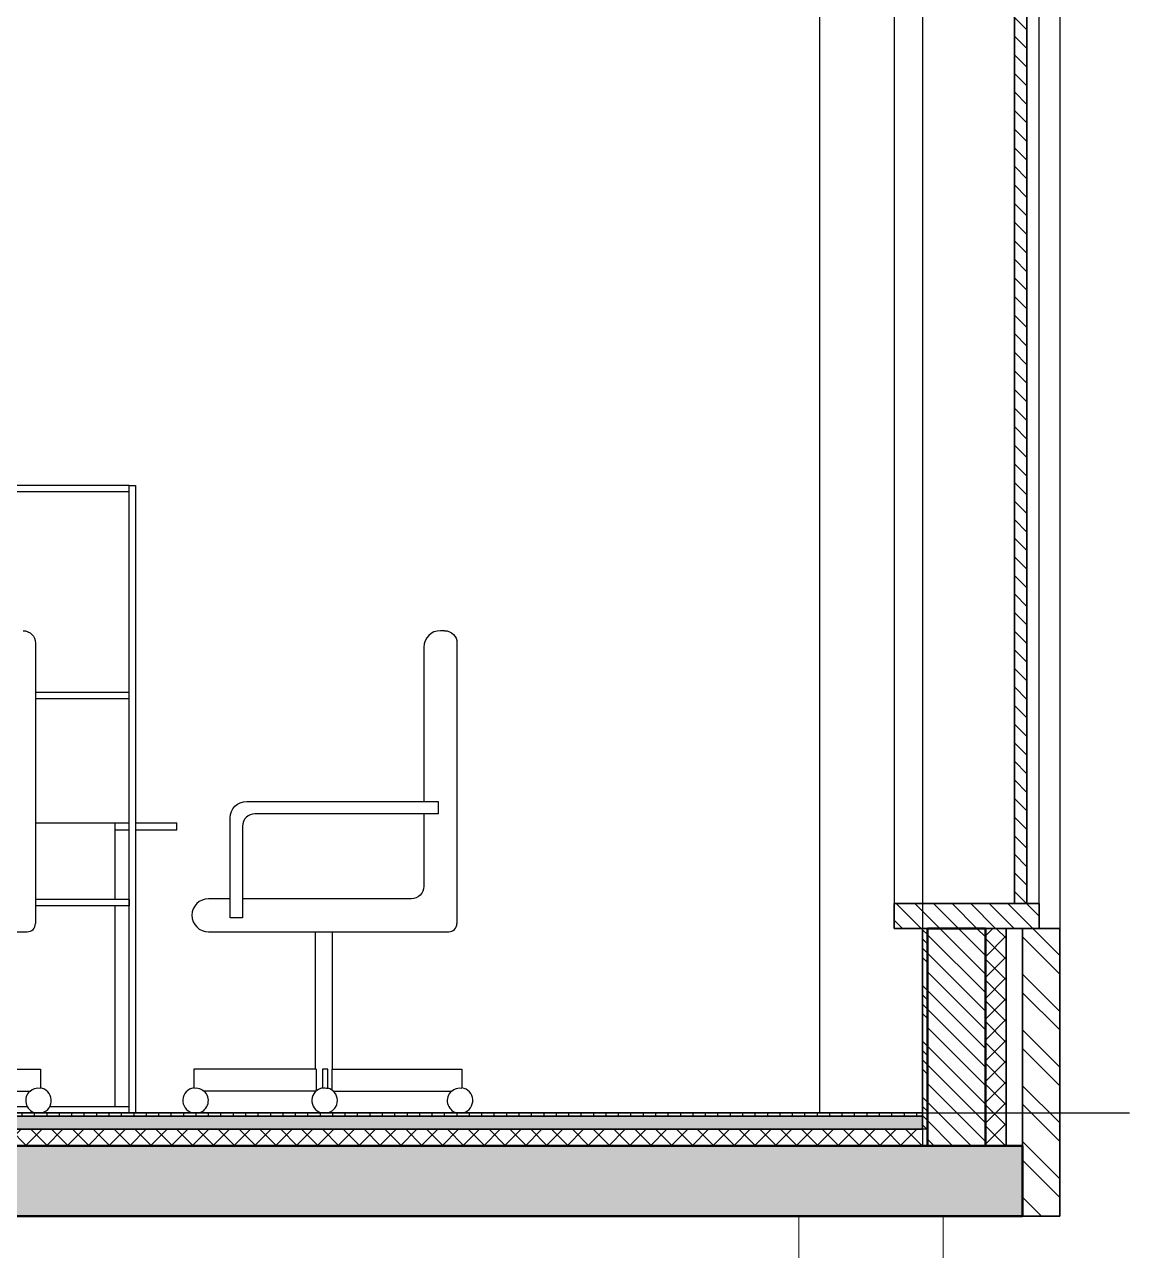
# Model space of a CAD drawing. Header units: millimetres. Extents: x 0 to 18896, y 0 to 22137.
# Drawn here: x 16228 to 18896, y 3477 to 6438 of the extents above; entities that cross this region are included whole.
import ezdxf

# ---------------------------------------------------------------- set-up
doc = ezdxf.new("R2010")
doc.units = ezdxf.units.MM
for name, color, linetype in [('Background_0', 7, 'Continuous'), ('Background_Front bricks', 7, 'Continuous'), ('Background_GLASS', 161, 'Continuous'), ('Background_WINDOW_FRAME', 253, 'Continuous'), ('Boundary_Air', 7, 'Continuous'), ('Boundary_Floor_ Ceramic Tiles', 7, 'Continuous'), ('Boundary_Front bricks', 7, 'Continuous'), ('Boundary_GLASS', 161, 'Continuous'), ('Boundary_Gypsum Board', 54, 'Continuous'), ('Boundary_Insulation_ Extruded Polystyrene', 42, 'Continuous'), ('Boundary_Insulation_ Polyurethane Foam', 42, 'Continuous'), ('Boundary_Screed', 7, 'Continuous'), ('Boundary_WINDOW_FRAME', 253, 'Continuous'), ('Fill_Concrete_ Reinforced', 85, 'Continuous'), ('Fill_Floor_ Ceramic Tiles', 251, 'Continuous'), ('Fill_Front bricks', 7, 'Continuous'), ('Fill_GLASS', 161, 'Continuous'), ('Fill_Gypsum Board', 251, 'Continuous'), ('Fill_Insulation_ Extruded Polystyrene', 42, 'Continuous'), ('Fill_Insulation_ Polyurethane Foam', 42, 'Continuous'), ('Fill_Screed', 251, 'Continuous'), ('Fill_Supporting Wall_ Brick', 11, 'Continuous'), ('Fill_WINDOW_FRAME', 253, 'Continuous')]:
    doc.layers.add(name, color=color, linetype=linetype)
for name, color, linetype, lineweight in [('Background_Air', 7, 'Continuous', 9), ('Background_Concrete_ Reinforced', 7, 'Continuous', 9), ('Background_Floor_ Ceramic Tiles', 7, 'Continuous', 9), ('Background_Gypsum Board', 7, 'Continuous', 9), ('Background_Insulation_ Extruded Polystyrene', 7, 'Continuous', 9), ('Background_Insulation_ Polyurethane Foam', 7, 'Continuous', 9), ('Background_Screed', 7, 'Continuous', 9), ('Background_Supporting Wall_ Brick', 7, 'Continuous', 9), ('Boundary_Concrete_ Reinforced', 99, 'Continuous', 50), ('Boundary_Supporting Wall_ Brick', 14, 'Continuous', 50)]:
    doc.layers.add(name, color=color, linetype=linetype, lineweight=lineweight)
doc.layers.add('BIM_ROOM_LINES', color=7, linetype='Continuous', plot=False)
pattern_1 = [(45, (-21562.4, -14674.708), (-22.45064, 22.45064), [])]
pattern_2 = [(45, (-21562.4, -14674.71), (-25.14472, 25.14472), []), (135, (-21562.4, -14674.71), (-25.14472, -25.14472), [])]

# ---------------------------------------------------------------- blocks, each defined once
blk = doc.blocks.new('Section Plane (1)__section__MainBuilding.dwg__param__0%7Cnone', base_point=(21562.4, -14674.7))
at = {"layer": 'Fill_Concrete_ Reinforced', "extrusion": (-3.85957e-17, 9.42323e-15, -1)}
h = blk.add_hatch(dxfattribs=at)
h.set_pattern_fill('CONCRETE1', color=256, scale=10, angle=15, style=0)
h.set_pattern_definition([(15, (-21562.4, -14674.7), (143.684, 248.8682), [25.4, -177.8]), (105, (-21562.4, -14674.7), (-248.8682, 143.684), [25.4, -177.8]), (150, (-21537.87, -14668.13), (-196.2761, -52.592), [35.921, -251.4472]), (15, (-21567.45, -14557.73), (143.684, 248.8682), [25.4, -177.8]), (60, (-21551.9, -14566.71), (-52.592, 196.2761), [17.9605, -269.4077]), (150, (-21551.9, -14566.71), (-196.2761, -52.592), [17.9605, -269.4077]), (15, (-21507, -14488.94), (143.684, 248.8682), [35.921, -167.279]), (60, (-21507, -14488.94), (-52.592, 196.2761), [25.4, -261.9682]), (150, (-21472.3, -14479.64), (-196.2761, -52.592), [25.4, -261.9682]), (105, (-21440.6, -14589.48), (-248.8682, 143.684), [25.4, -177.8]), (60, (-21440.61, -14589.48), (-52.592, 196.2761), [17.9605, -269.4077]), (150, (-21431.63, -14573.93), (-196.2761, -52.592), [17.9605, -269.4077]), (15, (-21551.01, -14619.07), (143.684, 248.8682), [12.7, -170.18]), (15, (-21416.95, -14530.55), (143.684, 248.8682), [12.7, -170.18]), (105, (-21484.86, -14522.45), (-248.8682, 143.684), [12.7, -170.18]), (150, (-21430.75, -14626.28), (-196.2761, -52.592), [17.9605, -269.4077]), (150, (-21552.77, -14514.35), (-196.2761, -52.592), [17.9605, -269.4077]), (60, (-21487.65, -14585.65), (-52.592, 196.2761), [17.9605, -269.4077]), (105, (-21501.5, -14632.1), (-248.8682, 143.684), [3.175, -200.025]), (105, (-21514.5, -14546.83), (-248.8682, 143.684), [3.175, -200.025]), (105, (-21431.53, -14488.44), (-248.8682, 143.684), [3.175, -200.025]), (105, (-21400.52, -14591.89), (-248.8682, 143.684), [3.175, -200.025])])
h.paths.add_polyline_path([(-21472.4, -14924.7), (-3052.4, -14924.7), (-3052.4, -14754.7), (-3334.4, -14754.7), (-21230.4, -14754.7), (-21472.4, -14754.7)])
at = {"layer": 'Fill_Floor_ Ceramic Tiles', "extrusion": (-7.58524e-18, -1.69682e-13, -1)}
h = blk.add_hatch(dxfattribs=at)
h.set_pattern_fill('_USER', color=256, scale=30, angle=90, style=0, pattern_type=0)
h.set_pattern_definition([(90, (-21562.4, -14674.708), (-30, -1e-13), [])])
h.paths.add_polyline_path([(-3334.4, -14682.7), (-3334.4, -14674.7), (-21230.4, -14674.7), (-21230.4, -14682.7)])
at = {"layer": 'Fill_Front bricks', "extrusion": (1.2263e-29, -1.79248e-30, -1)}
h = blk.add_hatch(dxfattribs=at)
h.set_pattern_fill('ANSI32', color=256, scale=10, style=0)
h.set_pattern_definition([(45, (-21562.4, -14674.71), (-67.352, 67.352), []), (45, (-21517.5, -14674.71), (-67.352, 67.352), [])])
h.paths.add_polyline_path([(-21562.4, -14229.7), (-21562.4, -14924.7), (-21472.4, -14924.7), (-21472.4, -14754.7), (-21472.4, -14229.7)])
at = {"layer": 'Fill_GLASS', "extrusion": (0, 0, -1)}
h = blk.add_hatch(dxfattribs=at)
h.set_pattern_fill('ANSI31', color=256, scale=10, style=0)
h.set_pattern_definition(pattern_1)
h.paths.add_polyline_path([(-21452.4, -11929.7), (-21482.4, -11929.7), (-21482.4, -14169.7), (-21452.4, -14169.7)])
at = {"layer": 'Fill_Gypsum Board', "extrusion": (1.70078e-46, 7.2168e-31, -1)}
h = blk.add_hatch(dxfattribs=at)
h.set_pattern_fill('ANSI34', color=256, scale=5, style=0)
h.set_pattern_definition([(45, (-21562.4, -14674.71), (-67.352, 67.352), []), (45, (-21539.95, -14674.71), (-67.352, 67.352), []), (45, (-21517.5, -14674.71), (-67.352, 67.352), []), (45, (-21495.05, -14674.71), (-67.352, 67.352), [])])
h.paths.add_polyline_path([(-21230.4, -14714.7), (-21230.4, -14229.7), (-21242.4, -14229.7), (-21242.4, -14714.7)])
at = {"layer": 'Fill_Insulation_ Extruded Polystyrene', "extrusion": (1.54196e-32, 1.67451e-46, -1)}
h = blk.add_hatch(dxfattribs=at)
h.set_pattern_fill('INSULATION', color=256, scale=10, style=0)
h.set_pattern_definition(pattern_2)
h.paths.add_polyline_path([(-3334.4, -14754.7), (-3334.4, -14714.7), (-21230.4, -14714.7), (-21230.4, -14754.7)])
at = {"layer": 'Fill_Insulation_ Polyurethane Foam', "extrusion": (1.70251e-46, -2.23963e-31, -1)}
h = blk.add_hatch(dxfattribs=at)
h.set_pattern_fill('INSULATION', color=256, scale=10, style=0)
h.set_pattern_definition(pattern_2)
h.paths.add_polyline_path([(-21432.4, -14229.7), (-21432.4, -14754.7), (-21382.4, -14754.7), (-21382.4, -14229.7)])
at = {"layer": 'Fill_Screed', "extrusion": (2.15875e-32, 1.28205e-45, -1)}
h = blk.add_hatch(dxfattribs=at)
h.set_pattern_fill('SCREED', color=256, scale=10, angle=15, style=0)
h.set_pattern_definition([(15, (-21562.4, -14674.71), (457.8203, 254.15265), [-63.5, 0, -190.5, 0]), (15, (-21564.04, -14668.57), (457.8203, 254.15265), [-25.4, 0, -88.9, 0, -45.72, 0, -190.5, 0]), (15, (-21565.69, -14662.44), (457.8203, 254.15265), [-12.7, 0, -63.5, 0, -63.5, 0, -139.7, 0, -45.72, 0]), (15, (-21567.33, -14656.31), (457.8203, 254.15265), [-45.72, 0, -203.2, 0]), (15, (-21568.97, -14650.17), (457.8203, 254.15265), [-152.4, 0, -152.4, 0]), (15, (-21570.62, -14644.04), (457.8203, 254.15265), [-215.9, 0]), (15, (-21572.26, -14637.91), (457.8203, 254.15265), [-63.5, 0, -279.4, 0]), (15, (-21573.9, -14631.77), (457.8203, 254.15265), [-88.9, 0, -50.8, 0]), (15, (-21575.55, -14625.64), (457.8203, 254.15265), [-127, 0]), (15, (-21578.84, -14613.37), (457.8203, 254.15265), [-17.78, 0, -190.5, 0, -114.3, 0]), (15, (-21580.48, -14607.24), (457.8203, 254.15265), [-25.4, 0, -2.54, 0, -63.5, 0]), (15, (-21582.12, -14601.1), (457.8203, 254.15265), [-12.7, 0, -165.1, 0, -190.5, 0]), (15, (-21583.77, -14594.97), (457.8203, 254.15265), [-127, 0]), (15, (-21585.41, -14588.84), (457.8203, 254.15265), [-63.5, 0, -266.7, 0]), (15, (-21588.7, -14576.57), (457.8203, 254.15265), [-304.8, 0]), (15, (-21590.34, -14570.44), (457.8203, 254.15265), [-63.5, 0, -5.08, 0, -88.9, 0]), (15, (-21591.98, -14564.3), (457.8203, 254.15265), [-17.78, 0, -127, 0, -50.8, 0, -88.9, 0, -101.6, 0]), (15, (-21593.63, -14558.17), (457.8203, 254.15265), [-38.1, 0, -50.8, 0, -127, 0, -5.08, 0, -63.5, 0]), (15, (-21595.27, -14552.04), (457.8203, 254.15265), [-127, 0])])
h.paths.add_polyline_path([(-21230.4, -14682.7), (-21230.4, -14714.7), (-3334.4, -14714.7), (-3334.4, -14682.7)])
at = {"layer": 'Fill_Supporting Wall_ Brick', "extrusion": (-5.18666e-29, 4.59453e-30, -1)}
h = blk.add_hatch(dxfattribs=at)
h.set_pattern_fill('ANSI31', color=256, scale=10, style=0)
h.set_pattern_definition(pattern_1)
h.paths.add_polyline_path([(-21382.4, -14229.7), (-21382.4, -14754.7), (-21242.4, -14754.7), (-21242.4, -14714.7), (-21242.4, -14229.7)])
at = {"layer": 'Fill_WINDOW_FRAME', "extrusion": (0, 0, -1)}
h = blk.add_hatch(dxfattribs=at)
h.set_pattern_fill('ANSI31', color=256, scale=10, style=0)
h.set_pattern_definition(pattern_1)
h.paths.add_polyline_path([(-21512.4, -14229.7), (-21162.4, -14229.7), (-21162.4, -14169.7), (-21512.4, -14169.7)])
blk.add_line((2834.4, -14674.7), (21730.4, -14674.7))
blk.add_line((2834.4, -14674.7), (21730.4, -14674.7))
blk.add_line((2834.4, -14674.7), (21730.4, -14674.7))
at = {"layer": 'Background_0'}
for p, q in [((20982.4, -14674.7), (20982.4, -11674.7)), ((19315.4, -13159.7), (18144.7, -13159.7)), ((19315.4, -14674.7), (19315.4, -13159.7)), ((19315.4, -13159.7), (19330.4, -13159.7)), ((19315.4, -13174.7), (19315.4, -13159.7)), ((19330.4, -13159.7), (19330.4, -14674.7)), ((18144.7, -13174.7), (19315.4, -13174.7)), ((20076.6, -13510.6), (20066.6, -13510.6)), ((19088.9, -13540.6), (19088.9, -14217.8)), ((20026.6, -13550.6), (20026.6, -13922.8)), ((20106.6, -13540.6), (20106.6, -14217.8)), ((19315.4, -13659.7), (19088.9, -13659.7)), ((19088.9, -13674.7), (19315.4, -13674.7)), ((19315.4, -13674.7), (19315.4, -13659.7)), ((19598.8, -13922.8), (20060.8, -13922.8)), ((20060.8, -13922.8), (20060.8, -13952.8)), ((19558.8, -14203.6), (19558.8, -13962.8)), ((20060.8, -13952.8), (19618.8, -13952.8)), ((20026.6, -13952.8), (20026.6, -14127.8)), ((19088.9, -13974.7), (19280.1, -13974.7)), ((19280.1, -13974.7), (19315.4, -13974.7)), ((19280.1, -13974.7), (19280.1, -14159.7)), ((19280.1, -13991.7), (19315.4, -13991.7)), ((19330.4, -13974.7), (19430.1, -13974.7)), ((19330.4, -13991.7), (19430.1, -13991.7)), ((19430.1, -13991.7), (19430.1, -13974.7)), ((19588.8, -13982.8), (19588.8, -14203.6)), ((19315.4, -14159.7), (19088.9, -14159.7)), ((19315.4, -14174.7), (19088.9, -14174.7)), ((19280.1, -14174.7), (19280.1, -14659.7)), ((19315.4, -14159.7), (19315.4, -14174.7)), ((19558.8, -14157.8), (19506.6, -14157.8)), ((19996.6, -14157.8), (19588.8, -14157.8)), ((19588.8, -14203.6), (19558.8, -14203.6)), ((18488.9, -14237.8), (19068.9, -14237.8)), ((19506.6, -14237.8), (20086.6, -14237.8)), ((19765.1, -14569.3), (19765.1, -14237.8)), ((19806.2, -14569.3), (19806.2, -14237.8)), ((18787, -14569.3), (19100.8, -14569.3)), ((19100.8, -14569.3), (19100.8, -14615.2)), ((19766.6, -14569.3), (19470.9, -14569.3)), ((19470.9, -14569.3), (19470.9, -14615.2)), ((19766.6, -14569.3), (19766.6, -14622.2)), ((19794.7, -14569.3), (19782, -14569.3)), ((19782, -14569.3), (19782, -14615.2)), ((19794.7, -14615.7), (19794.7, -14569.3)), ((19804.7, -14569.3), (19804.7, -14619.9)), ((19804.7, -14569.3), (20118.4, -14569.3)), ((20118.4, -14569.3), (20118.4, -14615.2)), ((18790.5, -14622.8), (19075.7, -14622.8)), ((19100.8, -14615.2), (19100.8, -14614.7)), ((19766, -14622.8), (19496, -14622.8)), ((19794.7, -14615.7), (19794.7, -14615.4)), ((19808.2, -14622.8), (20093.4, -14622.8)), ((20118.4, -14615.2), (20118.4, -14614.7)), ((18796.6, -14659.7), (19069, -14659.7)), ((19123.4, -14659.7), (19315.4, -14659.7)), ((19315.4, -14674.7), (19315.4, -14659.7))]:
    blk.add_line(p, q, dxfattribs=at)
at = {"layer": 'Background_0', "extrusion": (8.59078e-15, -5.69819e-17, -1)}
blk.add_arc((-19058.9, -13540.6), 30, 90, 180, dxfattribs=at)
at = {"layer": 'Background_0'}
for centre, radius, start, end in [((20066.6, -13550.6), 40, 90, 180), ((19618.8, -13982.8), 30, 90, 180), ((19506.6, -14197.8), 40, 90, 270), ((19068.9, -14217.8), 20, 270, 0), ((20086.6, -14217.8), 20, 270, 0), ((19096.2, -14645.2), 30.8, 133.2974, 253.3943), ((19096.2, -14645.2), 30.8, 286.6059, 81.5193), ((19475.5, -14645.2), 30.8, 98.481, 253.3947), ((19475.5, -14645.2), 30.8, 286.6054, 46.7022), ((19787.1, -14645.2), 30.8, 99.4816, 253.3945), ((19787.1, -14645.2), 30.8, 286.6061, 75.7298), ((20113.9, -14645.2), 30.8, 133.2977, 253.3948), ((20113.9, -14645.2), 30.8, 286.6055, 81.5188)]:
    blk.add_arc(centre, radius, start, end, dxfattribs=at)
at = {"layer": 'Background_0', "extrusion": (1.01451e-14, 4.57098e-16, -1)}
blk.add_arc((-20076.6, -13540.6), 30, 90, 180, dxfattribs=at)
at = {"layer": 'Background_0', "extrusion": (1.01145e-14, 4.87714e-16, -1)}
for centre, radius, start, end in [((-19598.8, -13962.8), 40, 0, 90), ((-19787.1, -14645.2), 30.5, 80.4121, 104.4312)]:
    blk.add_arc(centre, radius, start, end, dxfattribs=at)
at = {"layer": 'Background_0', "extrusion": (1.01145e-14, 4.26482e-16, -1)}
blk.add_arc((-19996.6, -14127.8), 30, 180, 270, dxfattribs=at)
at = {"layer": 'Background_0', "extrusion": (8.62139e-15, -2.63657e-17, -1)}
blk.add_arc((-19096.2, -14645.2), 30.4, 47.5511, 98.5993, dxfattribs=at)
at = {"layer": 'Background_0', "extrusion": (1.01757e-14, 4.87714e-16, -1)}
for centre, start, end in [((-19475.5, -14645.2), 81.4007, 132.4489), ((-20113.9, -14645.2), 47.5511, 98.5993)]:
    blk.add_arc(centre, 30.4, start, end, dxfattribs=at)
at = {"layer": 'Background_Air'}
for p, q in [((21472.4, -14229.7), (21432.4, -14229.7)), ((21432.4, -14229.7), (21432.4, -14754.7)), ((21472.4, -14754.7), (21472.4, -14229.7)), ((21432.4, -14754.7), (21472.4, -14754.7))]:
    blk.add_line(p, q, dxfattribs=at)
at = {"layer": 'Background_Concrete_ Reinforced'}
for p, q in [((21230.4, -14754.7), (3334.4, -14754.7)), ((21472.4, -14754.7), (21230.4, -14754.7)), ((21472.4, -14924.7), (21472.4, -14754.7)), ((3052.4, -14924.7), (21472.4, -14924.7)), ((20932.4, -17884.7), (20932.4, -14924.7)), ((21280.4, -14924.7), (21280.4, -17884.7))]:
    blk.add_line(p, q, dxfattribs=at)
at = {"layer": 'Background_Floor_ Ceramic Tiles'}
for p, q in [((21230.4, -14674.7), (3334.4, -14674.7)), ((3334.4, -14682.7), (21230.4, -14682.7)), ((21230.4, -14682.7), (21230.4, -14674.7))]:
    blk.add_line(p, q, dxfattribs=at)
at = {"layer": 'Background_Front bricks'}
for p, q in [((21562.4, -11869.7), (21562.4, -14229.7)), ((21562.4, -14229.7), (21472.4, -14229.7)), ((21472.4, -14229.7), (21472.4, -14754.7)), ((21562.4, -14924.7), (21562.4, -14229.7)), ((21472.4, -14754.7), (21472.4, -14924.7)), ((21472.4, -14924.7), (21562.4, -14924.7))]:
    blk.add_line(p, q, dxfattribs=at)
at = {"layer": 'Background_GLASS'}
for p, q in [((21452.4, -11929.7), (21452.4, -14169.7)), ((21482.4, -14169.7), (21482.4, -11929.7)), ((21452.4, -14169.7), (21482.4, -14169.7))]:
    blk.add_line(p, q, dxfattribs=at)
at = {"layer": 'Background_Gypsum Board'}
for p, q in [((21242.4, -14229.7), (21230.4, -14229.7)), ((21230.4, -14229.7), (21230.4, -14714.7)), ((21242.4, -14714.7), (21242.4, -14229.7)), ((21230.4, -14714.7), (21242.4, -14714.7))]:
    blk.add_line(p, q, dxfattribs=at)
at = {"layer": 'Background_Insulation_ Extruded Polystyrene'}
for p, q in [((21230.4, -14714.7), (3334.4, -14714.7)), ((21230.4, -14754.7), (21230.4, -14714.7)), ((3334.4, -14754.7), (21230.4, -14754.7))]:
    blk.add_line(p, q, dxfattribs=at)
at = {"layer": 'Background_Insulation_ Polyurethane Foam'}
for p, q in [((21432.4, -14229.7), (21382.4, -14229.7)), ((21382.4, -14229.7), (21382.4, -14754.7)), ((21432.4, -14754.7), (21432.4, -14229.7)), ((21382.4, -14754.7), (21432.4, -14754.7))]:
    blk.add_line(p, q, dxfattribs=at)
at = {"layer": 'Background_Screed'}
for p, q in [((21230.4, -14682.7), (3334.4, -14682.7)), ((21230.4, -14714.7), (21230.4, -14682.7)), ((3334.4, -14714.7), (21230.4, -14714.7))]:
    blk.add_line(p, q, dxfattribs=at)
at = {"layer": 'Background_Supporting Wall_ Brick'}
for p, q in [((21382.4, -14229.7), (21242.4, -14229.7)), ((21242.4, -14229.7), (21242.4, -14714.7)), ((21382.4, -14754.7), (21382.4, -14229.7)), ((21242.4, -14714.7), (21242.4, -14754.7)), ((21242.4, -14754.7), (21242.4, -14714.7)), ((21242.4, -14754.7), (21382.4, -14754.7))]:
    blk.add_line(p, q, dxfattribs=at)
at = {"layer": 'Background_WINDOW_FRAME'}
for p, q in [((21512.4, -14169.7), (21512.4, -11929.7)), ((21162.4, -11979.7), (21162.4, -14169.7)), ((21162.4, -14169.7), (21162.4, -14229.7)), ((21512.4, -14169.7), (21162.4, -14169.7)), ((21512.4, -14229.7), (21512.4, -14169.7)), ((21162.4, -14229.7), (21512.4, -14229.7))]:
    blk.add_line(p, q, dxfattribs=at)
at = {"layer": 'BIM_ROOM_LINES'}
for p, q in [((21230.4, -11674.7), (21230.4, -14674.7)), ((21230.4, -14674.7), (8512.4, -14674.7))]:
    blk.add_line(p, q, dxfattribs=at)
at = {"layer": 'Boundary_Air', "extrusion": (0, 1, 0)}
for p, q in [((21432.4, -14754.7), (21432.4, -14229.7)), ((21432.4, -14229.7), (21472.4, -14229.7)), ((21472.4, -14229.7), (21472.4, -14754.7)), ((21472.4, -14754.7), (21432.4, -14754.7))]:
    blk.add_line(p, q, dxfattribs=at)
at = {"layer": 'Boundary_Concrete_ Reinforced', "extrusion": (0, 1, 0)}
for p, q in [((3334.4, -14754.7), (21230.4, -14754.7)), ((21230.4, -14754.7), (21472.4, -14754.7)), ((21472.4, -14754.7), (21472.4, -14924.7)), ((21472.4, -14924.7), (3052.4, -14924.7))]:
    blk.add_line(p, q, dxfattribs=at)
at = {"layer": 'Boundary_Floor_ Ceramic Tiles', "extrusion": (0, 1, 0)}
for p, q in [((3334.4, -14674.7), (21230.4, -14674.7)), ((21230.4, -14682.7), (3334.4, -14682.7)), ((21230.4, -14674.7), (21230.4, -14682.7))]:
    blk.add_line(p, q, dxfattribs=at)
at = {"layer": 'Boundary_Front bricks', "extrusion": (0, 1, 0)}
for p, q in [((21472.4, -14754.7), (21472.4, -14229.7)), ((21472.4, -14229.7), (21562.4, -14229.7)), ((21562.4, -14229.7), (21562.4, -14924.7)), ((21472.4, -14924.7), (21472.4, -14754.7)), ((21562.4, -14924.7), (21472.4, -14924.7))]:
    blk.add_line(p, q, dxfattribs=at)
at = {"layer": 'Boundary_GLASS', "extrusion": (0, 1, 0)}
for p, q in [((21452.4, -14169.7), (21452.4, -11929.7)), ((21482.4, -11929.7), (21482.4, -14169.7)), ((21482.4, -14169.7), (21452.4, -14169.7))]:
    blk.add_line(p, q, dxfattribs=at)
at = {"layer": 'Boundary_Gypsum Board', "extrusion": (0, 1, 0)}
for p, q in [((21230.4, -14714.7), (21230.4, -14229.7)), ((21230.4, -14229.7), (21242.4, -14229.7)), ((21242.4, -14229.7), (21242.4, -14714.7)), ((21242.4, -14714.7), (21230.4, -14714.7))]:
    blk.add_line(p, q, dxfattribs=at)
at = {"layer": 'Boundary_Insulation_ Extruded Polystyrene', "extrusion": (0, 1, 0)}
for p, q in [((3334.4, -14714.7), (21230.4, -14714.7)), ((21230.4, -14714.7), (21230.4, -14754.7)), ((21230.4, -14754.7), (3334.4, -14754.7))]:
    blk.add_line(p, q, dxfattribs=at)
at = {"layer": 'Boundary_Insulation_ Polyurethane Foam', "extrusion": (0, 1, 0)}
for p, q in [((21382.4, -14754.7), (21382.4, -14229.7)), ((21382.4, -14229.7), (21432.4, -14229.7)), ((21432.4, -14229.7), (21432.4, -14754.7)), ((21432.4, -14754.7), (21382.4, -14754.7))]:
    blk.add_line(p, q, dxfattribs=at)
at = {"layer": 'Boundary_Screed', "extrusion": (0, 1, 0)}
for p, q in [((3334.4, -14682.7), (21230.4, -14682.7)), ((21230.4, -14682.7), (21230.4, -14714.7)), ((21230.4, -14714.7), (3334.4, -14714.7))]:
    blk.add_line(p, q, dxfattribs=at)
at = {"layer": 'Boundary_Supporting Wall_ Brick', "extrusion": (0, 1, 0)}
for p, q in [((21242.4, -14714.7), (21242.4, -14229.7)), ((21242.4, -14229.7), (21382.4, -14229.7)), ((21382.4, -14229.7), (21382.4, -14754.7)), ((21242.4, -14754.7), (21242.4, -14714.7)), ((21382.4, -14754.7), (21242.4, -14754.7))]:
    blk.add_line(p, q, dxfattribs=at)
at = {"layer": 'Boundary_WINDOW_FRAME', "extrusion": (0, 1, 0)}
for p, q in [((21162.4, -14229.7), (21162.4, -14169.7)), ((21162.4, -14169.7), (21512.4, -14169.7)), ((21512.4, -14169.7), (21512.4, -14229.7)), ((21512.4, -14229.7), (21162.4, -14229.7))]:
    blk.add_line(p, q, dxfattribs=at)

msp = doc.modelspace()

# ---------------------------------------------------------------- block references
msp.add_blockref('Section Plane (1)__section__MainBuilding.dwg__param__0%7Cnone', (18728, 3810))

doc.saveas('drawing.dxf')
